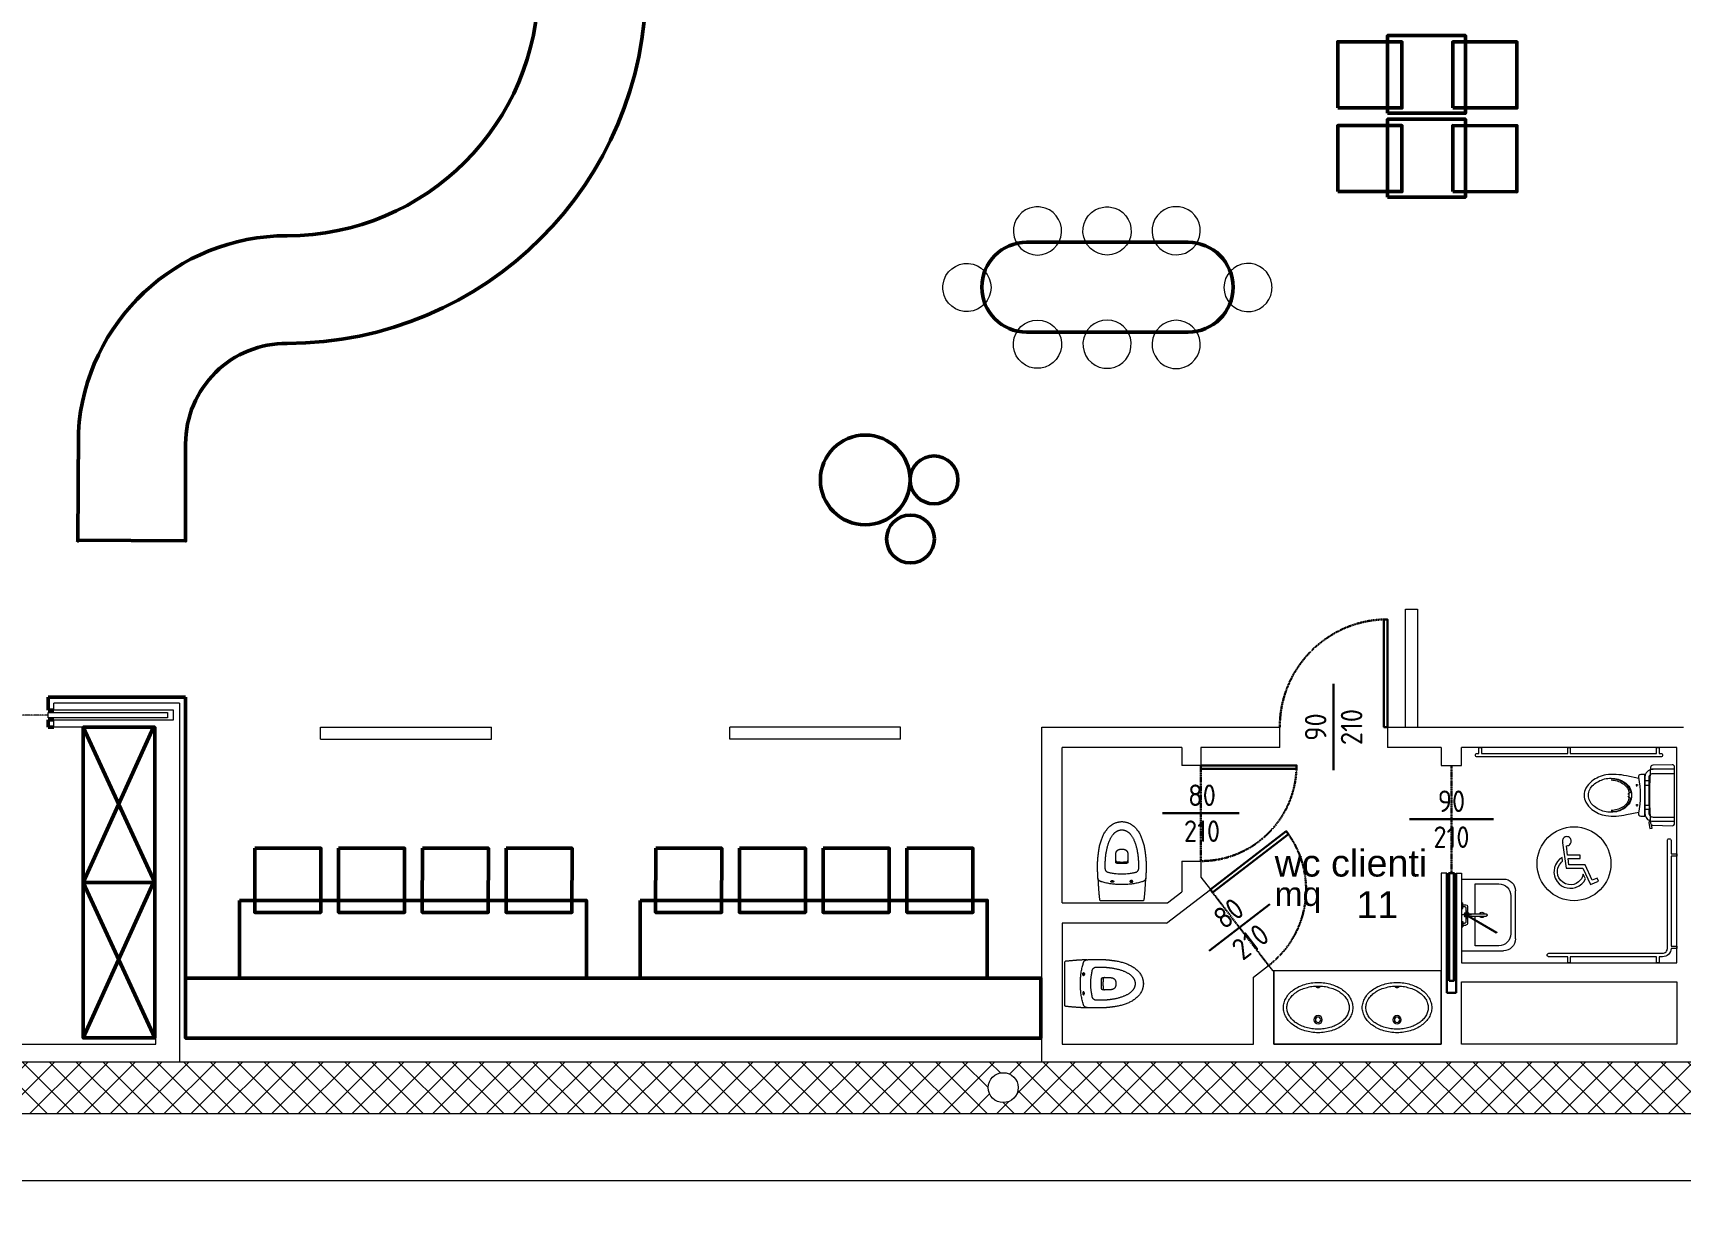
# Model space of a CAD drawing. Header units: millimetres. Extents: x 153 to 11230, y 154 to 10357.
# Drawn here: x 1851 to 3228, y 297 to 1282 of the extents above; entities that cross this region are included whole.
import ezdxf

# ---------------------------------------------------------------- set-up
doc = ezdxf.new("R2010")
doc.units = ezdxf.units.MM
doc.linetypes.add('HIDDEN4', pattern=[0.125, 0.025, -0.1])
doc.layers.get('Defpoints').update_dxf_attribs({"lineweight": 0})
for name, color, linetype, lineweight in [('420_MURATURE_001-AM_0', 4, 'Continuous', 0), ('430_Tavolati Bar progetto', 3, 'Continuous', 0), ('430_TAVOLATI_001-AM_0', 3, 'Continuous', 0), ('439_TESTI_SERRAMENTI_001-AM_0', 11, 'Continuous', 0), ('441_SERRAMENTI', 1, 'Continuous', 30), ('441_Serramenti progetto', 1, 'Continuous', 0), ('442_SANITARI_001-AM_0', 6, 'Continuous', 0), ('445_QUOTE_ALTIMETRICHE_001-AM_0', 2, 'Continuous', 0), ('461_LAYOUT_SCHEMA_001-AM_0', 11, 'Continuous', 50), ('468_Bar attrezzature', 73, 'Continuous', 50), ('468_Bar Legno e Raggi', 44, 'Continuous', 50), ('471_TESTI_POLIGONI_001-AM_0', 221, 'Continuous', 0), ('490_CAMPITURE_001-AM_0', 9, 'Continuous', 0), ('AM_0', 7, 'Continuous', 50)]:
    doc.layers.add(name, color=color, linetype=linetype, lineweight=lineweight)
doc.styles.add('AREA', font='arial.ttf')
doc.styles.get("Standard").update_dxf_attribs({"font": 'isocp.shx'})
doc.dimstyles.new('QUOTE 100', dxfattribs={"dimtxt": 20, "dimasz": 10, "dimexe": 20, "dimexo": 50, "dimgap": 10, "dimtad": 0, "dimlfac": 0.01, "dimzin": 1, "dimtxsty": 'Standard', "dimblk": 'ARCHTICK', "dimcen": 10, "dimclrd": 256, "dimclre": 256, "dimclrt": 256, "dimadec": 0, "dimazin": 0, "dimtfac": 1, "dimtofl": 0, "dimtmove": 1, "dimatfit": 3, "dimfxl": 1, "dimtolj": 1, "dimtzin": 0, "dimlwd": -1, "dimlwe": -1, "dimarcsym": 0})

# ---------------------------------------------------------------- blocks, each defined once
blk = doc.blocks.new('_ArchTick')
at = {"layer": 'AM_0', "color": 0, "const_width": 0.15}
blk.add_lwpolyline([(-0.5, -0.5), (0.5, 0.5)], dxfattribs=at)
blk = doc.blocks.new('*D108')
at = {"layer": '445_QUOTE_ALTIMETRICHE_001-AM_0', "transparency": 16777216}
for p, q in [((763.3, 388.6), (763.3, 303.1)), ((10388.3, 388.6), (10388.3, 303.1)), ((763.3, 323.1), (5514.2, 323.1)), ((10388.3, 323.1), (5637.5, 323.1))]:
    blk.add_line(p, q, dxfattribs=at)
at = {"layer": 'Defpoints', "color": 0, "transparency": 16777216}
for p in [(763.3, 438.6), (10388.3, 438.6), (763.3, 323.1)]:
    blk.add_point(p, dxfattribs=at)
at = {"layer": '445_QUOTE_ALTIMETRICHE_001-AM_0', "transparency": 16777216, "xscale": 10, "yscale": 10, "zscale": 10, "rotation": 180}
blk.add_blockref('_ArchTick', (763.3, 323.1), dxfattribs=at)
at = {"layer": '445_QUOTE_ALTIMETRICHE_001-AM_0', "transparency": 16777216, "xscale": 10, "yscale": 10, "zscale": 10}
blk.add_blockref('_ArchTick', (10388.3, 323.1), dxfattribs=at)
at = {"layer": '445_QUOTE_ALTIMETRICHE_001-AM_0', "transparency": 16777216, "insert": (5575.8, 323.1), "char_height": 40, "attachment_point": 5}
blk.add_mtext('\\A1;9625', dxfattribs=at)
blk = doc.blocks.new('A$C6C025CAE')
for p, q in [((0, 61.5), (-140, 61.5)), ((-140, 0), (-140, 61.5)), ((0, 0), (0, 61.5)), ((-140, 0), (0, 0))]:
    blk.add_line(p, q)
for points in [[(-132, 30.5), (-132, 29.5), (-131.9, 28.4), (-131.7, 27.4), (-131.4, 26.4), (-131.1, 25.4), (-130.8, 24.4), (-130.3, 23.4), (-129.8, 22.5), (-129.2, 21.5), (-128.6, 20.6), (-127.9, 19.7), (-127.1, 18.8), (-126.3, 18), (-125.4, 17.2), (-124.5, 16.4), (-123.5, 15.7), (-122.5, 14.9), (-121.4, 14.3), (-120.3, 13.6), (-119.1, 13), (-117.9, 12.5), (-116.7, 12), (-115.4, 11.5), (-114.1, 11.1), (-112.8, 10.7), (-111.4, 10.4), (-110, 10.1), (-108.7, 9.9), (-107.3, 9.7), (-105.8, 9.6), (-104.4, 9.5), (-103, 9.5), (-101.6, 9.5), (-100.2, 9.6), (-98.7, 9.7), (-97.3, 9.9), (-96, 10.1), (-94.6, 10.4), (-93.2, 10.7), (-91.9, 11.1), (-90.6, 11.5), (-89.3, 12), (-88.1, 12.5), (-86.9, 13), (-85.7, 13.6), (-84.6, 14.3), (-83.5, 14.9), (-82.5, 15.7), (-81.5, 16.4), (-80.6, 17.2), (-79.7, 18), (-78.9, 18.8), (-78.1, 19.7), (-77.4, 20.6), (-76.8, 21.5), (-76.2, 22.5), (-75.7, 23.4), (-75.2, 24.4), (-74.9, 25.4), (-74.6, 26.4), (-74.3, 27.4), (-74.1, 28.4), (-74, 29.5), (-74, 30.5), (-74, 31.5), (-74.1, 32.6), (-74.3, 33.6), (-74.6, 34.6), (-74.9, 35.6), (-75.2, 36.6), (-75.7, 37.6), (-76.2, 38.5), (-76.8, 39.5), (-77.4, 40.4), (-78.1, 41.3), (-78.9, 42.2), (-79.7, 43), (-80.6, 43.8), (-81.5, 44.6), (-82.5, 45.4), (-83.5, 46.1), (-84.6, 46.7), (-85.7, 47.4), (-86.9, 48), (-88.1, 48.5), (-89.3, 49), (-90.6, 49.5), (-91.9, 49.9), (-93.2, 50.3), (-94.6, 50.6), (-96, 50.9), (-97.3, 51.1), (-98.7, 51.3), (-100.2, 51.4), (-101.6, 51.5), (-103, 51.5), (-104.4, 51.5), (-105.8, 51.4), (-107.3, 51.3), (-108.7, 51.1), (-110, 50.9), (-111.4, 50.6), (-112.8, 50.3), (-114.1, 49.9), (-115.4, 49.5), (-116.7, 49), (-117.9, 48.5), (-119.1, 48), (-120.3, 47.4), (-121.4, 46.7), (-122.5, 46.1), (-123.5, 45.4), (-124.5, 44.6), (-125.4, 43.8), (-126.3, 43), (-127.1, 42.2), (-127.9, 41.3), (-128.6, 40.4), (-129.2, 39.5), (-129.8, 38.5), (-130.3, 37.6), (-130.8, 36.6), (-131.1, 35.6), (-131.4, 34.6), (-131.7, 33.6), (-131.9, 32.6), (-132, 31.5), (-132, 30.5)], [(-129, 30.5), (-129, 29.6), (-128.9, 28.7), (-128.7, 27.9), (-128.5, 27), (-128.2, 26.1), (-127.9, 25.3), (-127.5, 24.4), (-127, 23.6), (-126.5, 22.8), (-125.9, 22), (-125.3, 21.2), (-124.6, 20.5), (-123.9, 19.8), (-123.1, 19.1), (-122.3, 18.4), (-121.4, 17.8), (-120.5, 17.2), (-119.5, 16.6), (-118.5, 16), (-117.4, 15.5), (-116.4, 15.1), (-115.3, 14.6), (-114.1, 14.2), (-112.9, 13.9), (-111.8, 13.6), (-110.5, 13.3), (-109.3, 13), (-108.1, 12.8), (-106.8, 12.7), (-105.5, 12.6), (-104.3, 12.5), (-103, 12.5), (-101.7, 12.5), (-100.5, 12.6), (-99.2, 12.7), (-97.9, 12.8), (-96.7, 13), (-95.5, 13.3), (-94.2, 13.6), (-93.1, 13.9), (-91.9, 14.2), (-90.7, 14.6), (-89.6, 15.1), (-88.6, 15.5), (-87.5, 16), (-86.5, 16.6), (-85.5, 17.2), (-84.6, 17.8), (-83.7, 18.4), (-82.9, 19.1), (-82.1, 19.8), (-81.4, 20.5), (-80.7, 21.2), (-80.1, 22), (-79.5, 22.8), (-79, 23.6), (-78.5, 24.4), (-78.1, 25.3), (-77.8, 26.1), (-77.5, 27), (-77.3, 27.9), (-77.1, 28.7), (-77, 29.6), (-77, 30.5), (-77, 31.4), (-77.1, 32.3), (-77.3, 33.1), (-77.5, 34), (-77.8, 34.9), (-78.1, 35.7), (-78.5, 36.6), (-79, 37.4), (-79.5, 38.2), (-80.1, 39), (-80.7, 39.8), (-81.4, 40.5), (-82.1, 41.2), (-82.9, 41.9), (-83.7, 42.6), (-84.6, 43.2), (-85.5, 43.8), (-86.5, 44.4), (-87.5, 45), (-88.6, 45.5), (-89.6, 45.9), (-90.7, 46.4), (-91.9, 46.8), (-93.1, 47.1), (-94.2, 47.4), (-95.5, 47.7), (-96.7, 48), (-97.9, 48.2), (-99.2, 48.3), (-100.5, 48.4), (-101.7, 48.5), (-103, 48.5), (-104.3, 48.5), (-105.5, 48.4), (-106.8, 48.3), (-108.1, 48.2), (-109.3, 48), (-110.5, 47.7), (-111.8, 47.4), (-112.9, 47.1), (-114.1, 46.8), (-115.3, 46.4), (-116.4, 45.9), (-117.4, 45.5), (-118.5, 45), (-119.5, 44.4), (-120.5, 43.8), (-121.4, 43.2), (-122.3, 42.6), (-123.1, 41.9), (-123.9, 41.2), (-124.6, 40.5), (-125.3, 39.8), (-125.9, 39), (-126.5, 38.2), (-127, 37.4), (-127.5, 36.6), (-127.9, 35.7), (-128.2, 34.9), (-128.5, 34), (-128.7, 33.1), (-128.9, 32.3), (-129, 31.4), (-129, 30.5)], [(-104.2, 47.6), (-104.2, 47.5), (-104.1, 47.4), (-104, 47.3), (-103.8, 47.2), (-103.7, 47.1), (-103.5, 47), (-103.2, 47), (-103, 47), (-102.8, 47), (-102.5, 47), (-102.3, 47.1), (-102.2, 47.2), (-102, 47.3), (-101.9, 47.4), (-101.8, 47.5), (-101.8, 47.6), (-101.8, 47.7), (-101.9, 47.8), (-102, 47.9), (-102.2, 48), (-102.3, 48.1), (-102.5, 48.1), (-102.8, 48.2), (-103, 48.2), (-103.2, 48.2), (-103.5, 48.1), (-103.7, 48.1), (-103.8, 48), (-104, 47.9), (-104.1, 47.8), (-104.2, 47.7), (-104.2, 47.6)], [(-66, 30.5), (-66, 29.5), (-65.9, 28.4), (-65.7, 27.4), (-65.4, 26.4), (-65.1, 25.4), (-64.8, 24.4), (-64.3, 23.4), (-63.8, 22.5), (-63.2, 21.5), (-62.6, 20.6), (-61.9, 19.7), (-61.1, 18.8), (-60.3, 18), (-59.4, 17.2), (-58.5, 16.4), (-57.5, 15.7), (-56.5, 14.9), (-55.4, 14.3), (-54.3, 13.6), (-53.1, 13), (-51.9, 12.5), (-50.7, 12), (-49.4, 11.5), (-48.1, 11.1), (-46.8, 10.7), (-45.4, 10.4), (-44, 10.1), (-42.7, 9.9), (-41.3, 9.7), (-39.8, 9.6), (-38.4, 9.5), (-37, 9.5), (-35.6, 9.5), (-34.2, 9.6), (-32.7, 9.7), (-31.3, 9.9), (-30, 10.1), (-28.6, 10.4), (-27.2, 10.7), (-25.9, 11.1), (-24.6, 11.5), (-23.3, 12), (-22.1, 12.5), (-20.9, 13), (-19.7, 13.6), (-18.6, 14.3), (-17.5, 14.9), (-16.5, 15.7), (-15.5, 16.4), (-14.6, 17.2), (-13.7, 18), (-12.9, 18.8), (-12.1, 19.7), (-11.4, 20.6), (-10.8, 21.5), (-10.2, 22.5), (-9.7, 23.4), (-9.2, 24.4), (-8.9, 25.4), (-8.6, 26.4), (-8.3, 27.4), (-8.1, 28.4), (-8, 29.5), (-8, 30.5), (-8, 31.5), (-8.1, 32.6), (-8.3, 33.6), (-8.6, 34.6), (-8.9, 35.6), (-9.2, 36.6), (-9.7, 37.6), (-10.2, 38.5), (-10.8, 39.5), (-11.4, 40.4), (-12.1, 41.3), (-12.9, 42.2), (-13.7, 43), (-14.6, 43.8), (-15.5, 44.6), (-16.5, 45.4), (-17.5, 46.1), (-18.6, 46.7), (-19.7, 47.4), (-20.9, 48), (-22.1, 48.5), (-23.3, 49), (-24.6, 49.5), (-25.9, 49.9), (-27.2, 50.3), (-28.6, 50.6), (-30, 50.9), (-31.3, 51.1), (-32.7, 51.3), (-34.2, 51.4), (-35.6, 51.5), (-37, 51.5), (-38.4, 51.5), (-39.8, 51.4), (-41.3, 51.3), (-42.7, 51.1), (-44, 50.9), (-45.4, 50.6), (-46.8, 50.3), (-48.1, 49.9), (-49.4, 49.5), (-50.7, 49), (-51.9, 48.5), (-53.1, 48), (-54.3, 47.4), (-55.4, 46.7), (-56.5, 46.1), (-57.5, 45.4), (-58.5, 44.6), (-59.4, 43.8), (-60.3, 43), (-61.1, 42.2), (-61.9, 41.3), (-62.6, 40.4), (-63.2, 39.5), (-63.8, 38.5), (-64.3, 37.6), (-64.8, 36.6), (-65.1, 35.6), (-65.4, 34.6), (-65.7, 33.6), (-65.9, 32.6), (-66, 31.5), (-66, 30.5)], [(-63, 30.5), (-63, 29.6), (-62.9, 28.7), (-62.7, 27.9), (-62.5, 27), (-62.2, 26.1), (-61.9, 25.3), (-61.5, 24.4), (-61, 23.6), (-60.5, 22.8), (-59.9, 22), (-59.3, 21.2), (-58.6, 20.5), (-57.9, 19.8), (-57.1, 19.1), (-56.3, 18.4), (-55.4, 17.8), (-54.5, 17.2), (-53.5, 16.6), (-52.5, 16), (-51.4, 15.5), (-50.4, 15.1), (-49.3, 14.6), (-48.1, 14.2), (-46.9, 13.9), (-45.8, 13.6), (-44.5, 13.3), (-43.3, 13), (-42.1, 12.8), (-40.8, 12.7), (-39.5, 12.6), (-38.3, 12.5), (-37, 12.5), (-35.7, 12.5), (-34.5, 12.6), (-33.2, 12.7), (-31.9, 12.8), (-30.7, 13), (-29.5, 13.3), (-28.2, 13.6), (-27, 13.9), (-25.9, 14.2), (-24.7, 14.6), (-23.6, 15.1), (-22.6, 15.5), (-21.5, 16), (-20.5, 16.6), (-19.5, 17.2), (-18.6, 17.8), (-17.7, 18.4), (-16.9, 19.1), (-16.1, 19.8), (-15.4, 20.5), (-14.7, 21.2), (-14.1, 22), (-13.5, 22.8), (-13, 23.6), (-12.5, 24.4), (-12.1, 25.3), (-11.8, 26.1), (-11.5, 27), (-11.3, 27.9), (-11.1, 28.7), (-11, 29.6), (-11, 30.5), (-11, 31.4), (-11.1, 32.3), (-11.3, 33.1), (-11.5, 34), (-11.8, 34.9), (-12.1, 35.7), (-12.5, 36.6), (-13, 37.4), (-13.5, 38.2), (-14.1, 39), (-14.7, 39.8), (-15.4, 40.5), (-16.1, 41.2), (-16.9, 41.9), (-17.7, 42.6), (-18.6, 43.2), (-19.5, 43.8), (-20.5, 44.4), (-21.5, 45), (-22.6, 45.5), (-23.6, 45.9), (-24.7, 46.4), (-25.9, 46.8), (-27, 47.1), (-28.2, 47.4), (-29.5, 47.7), (-30.7, 48), (-31.9, 48.2), (-33.2, 48.3), (-34.5, 48.4), (-35.7, 48.5), (-37, 48.5), (-38.3, 48.5), (-39.5, 48.4), (-40.8, 48.3), (-42.1, 48.2), (-43.3, 48), (-44.5, 47.7), (-45.8, 47.4), (-46.9, 47.1), (-48.1, 46.8), (-49.3, 46.4), (-50.4, 45.9), (-51.4, 45.5), (-52.5, 45), (-53.5, 44.4), (-54.5, 43.8), (-55.4, 43.2), (-56.3, 42.6), (-57.1, 41.9), (-57.9, 41.2), (-58.6, 40.5), (-59.3, 39.8), (-59.9, 39), (-60.5, 38.2), (-61, 37.4), (-61.5, 36.6), (-61.9, 35.7), (-62.2, 34.9), (-62.5, 34), (-62.7, 33.1), (-62.9, 32.3), (-63, 31.4), (-63, 30.5)], [(-38.2, 47.6), (-38.2, 47.5), (-38.1, 47.4), (-38, 47.3), (-37.8, 47.2), (-37.7, 47.1), (-37.5, 47), (-37.2, 47), (-37, 47), (-36.8, 47), (-36.5, 47), (-36.3, 47.1), (-36.2, 47.2), (-36, 47.3), (-35.9, 47.4), (-35.8, 47.5), (-35.8, 47.6), (-35.8, 47.7), (-35.9, 47.8), (-36, 47.9), (-36.2, 48), (-36.3, 48.1), (-36.5, 48.1), (-36.8, 48.2), (-37, 48.2), (-37.2, 48.2), (-37.5, 48.1), (-37.7, 48.1), (-37.8, 48), (-38, 47.9), (-38.1, 47.8), (-38.2, 47.7), (-38.2, 47.6)]]:
    blk.add_lwpolyline(points)
for centre, radius in [((-103, 20.3), 3.5), ((-103, 20.3), 2.25), ((-37, 20.3), 3.5), ((-37, 20.3), 2.25)]:
    blk.add_circle(centre, radius)
blk = doc.blocks.new('Tazza_handy_01')
for p, q in [((21.7, 0), (21.7, -15)), ((8.3, -21.5), (-8.3, -21.5)), ((-7.3, -31.5), (-9.3, -31.5)), ((-8.3, -30.5), (-8.3, -32.5)), ((7.3, -31.5), (9.3, -31.5)), ((8.3, -30.5), (8.3, -32.5))]:
    blk.add_line(p, q)
for points in [[(-23.5, 0), (23.5, 0, -0.421203), (25.5, -2), (25.1, -18.2, -0.384529), (23.2, -20.1, -0.020097), (0, -21, -0.020097), (-23.2, -20.1, -0.384529), (-25.1, -18.2), (-25.5, -2, -0.421203)], [(-17.4, -25), (17.4, -25), (17.4, -28.3, -0.472458), (15, -30.2, 0.097656), (-15, -30.2, -0.472458), (-17.4, -28.3)], [(0, -71.9, 0.221073), (8.7, -67.9, 0.102493), (13.6, -58.7, 0.121565), (13.4, -47.2, 0.187395), (6.2, -37.5, 0.126952), (0, -35.9, 0.126952), (-6.2, -37.5, 0.187395), (-13.4, -47.2, 0.121565), (-13.6, -58.7, 0.102493), (-8.7, -67.9, 0.221073)]]:
    blk.add_lwpolyline(points, format="xyb", close=True)
for points in [[(-21.4, -20.2, -0.081906), (-21.7, -18), (-21.7, 0)], [(-17.2, -20.5, -0.203745), (-18.2, -18), (-18.2, 0)], [(17.2, -20.5, 0.203745), (18.3, -18), (18.3, 0)], [(-21.2, -20.8, -0.019656), (-21.4, -20.2)], [(21.4, -20.2, -0.32142), (14.8, -25), (-14.8, -25, -0.300027), (-21.2, -20.8)], [(-12, -21.5), (-14.8, -21.5, -0.194092), (-17.2, -20.5)], [(17.4, -20.3, -0.216674), (14.8, -21.5), (12, -21.5)], [(21.7, -15), (21.7, -19), (21.7, -18, -0.081902), (21.4, -20.2)], [(14.1, -30), (16.2, -40.2, -0.088113), (17, -57.4, -0.124068), (11.8, -69.1, -0.086475), (5.9, -74.2, -0.130408), (0, -75.6, -0.130408), (-5.9, -74.2, -0.086475), (-11.8, -69.1, -0.124068), (-17, -57.4, -0.088113), (-16.2, -40.2), (-14.1, -30)], [(-13.7, -53, -0.136377), (-10.9, -42.9, -0.205105), (-2.8, -36.7, -0.668461), (-2.5, -38.1, 0.213245), (-9.9, -43.5, 0.134007), (-12.8, -53)], [(-0.5, -39.1), (-1.6, -38.6, -0.801198), (-1.7, -38.2, -0.05862), (0, -38, -0.05862), (1.7, -38.2, -0.801198), (1.6, -38.6), (0.5, -39.1)], [(12.8, -53, 0.134007), (9.9, -43.5, 0.213245), (2.5, -38.1, -0.668461), (2.8, -36.7, -0.205105), (10.9, -42.9, -0.136377), (13.7, -53)]]:
    blk.add_lwpolyline(points, format="xyb")
blk.add_lwpolyline([(-20, -20.3), (-23.1, -21.5), (-27.8, -20.8), (-27.5, -18.8), (-24.8, -19.2)])
for points in [[(-8.3, -25), (-8.3, -21.2), (-12, -21.2), (-12, -25)], [(8.3, -25), (8.3, -21.2), (12, -21.2), (12, -25)]]:
    blk.add_lwpolyline(points, close=True)
blk = doc.blocks.new('Lavabo_handy')
for p, q in [((-30, 0), (30, 0)), ((-30, 0), (-30, -35)), ((-10, 0), (-10, -1)), ((-5.5, 0), (-5.5, -1)), ((5.5, 0), (5.5, -1)), ((10, 0), (10, -1)), ((30, 0), (30, -35)), ((-26, -11.4), (-26, -31.1)), ((-1, -11.4), (-26, -11.4)), ((-5.5, -1), (-10, -1)), ((-8.5, -1), (-8.5, -3.5)), ((-7, -1), (-7, -2.5)), ((-7, -5), (-2, -5)), ((-6, -3.5), (-2, -3.5)), ((-3.6, -4.2), (3.6, -4.2)), ((-2, -3.5), (-2, -5)), ((-1, -2.5), (1, -2.5)), ((-1, -6), (-1, -20.5)), ((-1, -6), (1, -6)), ((0, -8.2), (0, -0.3)), ((0.4, -5.5), (14.5, -29.3)), ((0.9, -5.2), (15, -29)), ((1, -6), (1, -20.5)), ((3.9, -11.4), (1, -11.4)), ((2, -3.5), (6, -3.5)), ((2, -3.5), (2, -5)), ((2, -5), (7, -5)), ((25.7, -11.4), (4.6, -11.4)), ((5.5, -1), (10, -1)), ((7, -1), (7, -2.5)), ((8.5, -1), (8.5, -3.5)), ((25.7, -31.1), (25.7, -11.4)), ((0.1, -21.4), (-0.1, -21.4)), ((-16, -41.1), (15.7, -41.1)), ((14.9, -29.3), (14.8, -29.4)), ((20, -45), (-20, -45))]:
    blk.add_line(p, q)
blk.add_circle((0, -4.2), 1.28)
for centre, radius, start, end in [((-7, -3.5), 1.5, 180, 270), ((-6, -2.5), 1, 180, 270), ((-1, -3.5), 1, 90, 180), ((-1, -5), 1, 180, 270), ((1, -3.5), 1, 0, 90), ((1, -5), 1, 270, 0), ((6, -2.5), 1, 270, 0), ((7, -3.5), 1.5, 270, 0), ((0, -17), 2.25, 116.359, 243.641), ((-0.1, -20.5), 0.9, 180, 270), ((0.1, -20.5), 0.9, 270, 0), ((0, -17), 2.25, 296.359, 63.641), ((-20, -35), 10, 180, 270), ((-16, -31.1), 10, 180, 270), ((14.7, -29.1), 0.25, 210.6677, 300.6677), ((14.8, -29.1), 0.25, 300.6677, 30.6677), ((15.7, -31.1), 10, 270, 0), ((20, -35), 10, 270, 0)]:
    blk.add_arc(centre, radius, start, end)
blk = doc.blocks.new('BAGNO HANDY 180x180')
for points in [[(168.5, 173.5, 0.414214), (167, 175), (165.5, 175), (165.5, 180), (163.5, 180), (163.5, 175), (91.2, 175), (91.2, 180), (89.2, 180), (89.2, 175), (17, 175), (17, 180), (15, 180), (15, 175), (13.5, 175, 0.414214), (12, 173.5, 0.414214), (13.5, 172), (90.2, 172), (167, 172, 0.414214)], [(8, 102.4, 0.414214), (6.8, 103.6), (6.2, 103.6, 0.414214), (5, 102.4), (5, 91), (0, 91), (0, 89), (5, 89), (5, 14), (0, 14), (0, 12), (5, 12, 0.414214), (12, 5), (15, 5), (15, 0), (17, 0), (17, 5), (89.2, 5), (89.2, 0), (91.2, 0), (91.2, 5), (107, 5, 0.414214), (108.5, 6.5, 0.414214), (107, 8), (12, 8, -0.414214), (8, 12)]]:
    blk.add_lwpolyline(points, format="xyb", close=True)
for name, p, rotation in [('Tazza_handy_01', (2, 140), 90), ('Lavabo_handy', (180, 40), 270)]:
    blk.add_blockref(name, p, dxfattribs=dict(rotation=rotation))
blk = doc.blocks.new('WC_ALA-SOSPESA')
for points, weights, degree, knots in [([(0, 68), (0, 68), (0, 68), (0, 68), (-2.2, 67.9), (-6.7, 67), (-11.8, 62.6), (-16, 56.7), (-18.7, 48.4), (-19.2, 44.1), (-19.8, 39.9), (-20.3, 35.7), (-20.3, 31.4), (-20.3, 28.5), (-20.2, 25.5), (-20.1, 22.5), (-20.1, 22), (-20.1, 21.4), (-20, 20.8), (-19.9, 19.4), (-19, 18.4), (-17.8, 18), (-17.5, 17.9), (-17.2, 17.8), (-16.9, 17.7), (-11.6, 15.8), (-3.1, 15.3), (0, 15.3), (3.1, 15.3), (11.6, 15.8), (16.9, 17.7), (17.2, 17.8), (17.5, 17.9), (17.8, 18), (19, 18.4), (19.9, 19.4), (20, 20.8), (20.1, 21.4), (20.1, 22), (20.1, 22.5), (20.2, 25.5), (20.3, 28.5), (20.3, 31.4), (20.3, 35.7), (19.8, 39.9), (19.2, 44.1), (18.7, 48.4), (16, 56.7), (11.8, 62.6), (6.7, 67), (2.2, 67.9), (0, 68), (0, 68), (0, 68), (0, 68)], [0.923211917899, 0.923211917899, 0.923211917899, 0.923211917899, 0.923211917899, 0.923211917899, 0.923211917899, 0.923211917899, 0.923211917899, 0.923211917899, 0.947648994068, 0.981148846149, 1.02371147414, 1.00703240501, 0.991745043453, 0.977849389459, 0.975126416576, 0.972456884947, 0.969840794572, 0.88655758338, 0.896610651856, 1, 1, 1, 1, 1, 1, 1, 1, 1, 1, 1, 1, 1, 0.896610651856, 0.88655758338, 0.969840794572, 0.972456884947, 0.975126416576, 0.977849389459, 0.991745043453, 1.00703240501, 1.02371147414, 0.981148846149, 0.947648994068, 0.923211917899, 0.923211917899, 0.923211917899, 0.923211917899, 0.923211917899, 0.923211917899, 0.923211917899, 0.923211917899, 0.923211917899, 0.923211917899], 3, [2306.030606, 2306.030606, 2306.030606, 2306.030606, 2306.249364, 2306.249364, 2306.249364, 2314.350004, 2322.397859, 2330.901274, 2342.329252, 2342.329252, 2342.329252, 2444.395177, 2444.395177, 2444.395177, 2510.03789, 2510.03789, 2510.03789, 2522.901144, 2522.901144, 2522.901144, 2559.942247, 2559.942247, 2559.942247, 2568.762676, 2568.762676, 2568.762676, 2581.798922, 2581.798922, 2581.798922, 2594.835168, 2594.835168, 2594.835168, 2603.655598, 2603.655598, 2603.655598, 2640.696701, 2640.696701, 2640.696701, 2653.559955, 2653.559955, 2653.559955, 2719.202668, 2719.202668, 2719.202668, 2821.268592, 2821.268592, 2821.268592, 2832.696571, 2841.199986, 2849.247841, 2857.348481, 2857.348481, 2857.348481, 2857.567238, 2857.567238, 2857.567238, 2857.567238]), ([(0, 61.1), (-2.4, 61.1), (-5, 60), (-7.2, 57.4), (-11.8, 51.8), (-13.9, 41.9), (-13.9, 31.3), (-13.9, 30.4), (-13.9, 29.4), (-13.8, 28.5), (-13.8, 26.9), (-12.7, 25.6), (-11.1, 25.3), (-7.1, 24.3), (-2.4, 24), (0, 24), (2.4, 24), (7.1, 24.3), (11.1, 25.3), (12.7, 25.6), (13.8, 26.9), (13.8, 28.5), (13.9, 29.4), (13.9, 30.4), (13.9, 31.3), (13.9, 41.9), (11.8, 51.8), (7.2, 57.4), (5, 60), (2.4, 61.1), (0, 61.1)], [1.02146402213, 0.962623174711, 0.921141007612, 0.89701752083, 0.858745488331, 0.904969439385, 1.03568937399, 1.02299622234, 1.01109976434, 1, 0.864616812789, 0.864616812789, 1, 1, 1, 1, 1, 1, 1, 0.864616812789, 0.864616812789, 1, 1.01109976434, 1.02299622234, 1.03568937399, 0.904969439385, 0.858745488331, 0.89701752083, 0.921141007612, 0.962623174711, 1.02146402213], 3, [-419.421737, -419.421737, -419.421737, -419.421737, -293.276579, -293.276579, -293.276579, -64.6627, -64.6627, -64.6627, -42.463862, -42.463862, -42.463862, 2.148896, 2.148896, 2.148896, 11.760351, 11.760351, 11.760351, 21.371807, 21.371807, 21.371807, 65.984565, 65.984565, 65.984565, 88.183403, 88.183403, 88.183403, 316.797282, 316.797282, 316.797282, 442.94244, 442.94244, 442.94244, 442.94244]), ([(0, 44.9), (-0.2, 44.9), (-0.5, 44.9), (-0.7, 44.9), (-0.8, 44.9), (-1, 44.9), (-1.1, 44.9), (-3.3, 44.9), (-4.9, 43.4), (-5, 41.2), (-5.1, 41.1), (-5.1, 40.8), (-5.1, 40.6), (-5.1, 38.5), (-5.1, 36.3), (-5.1, 34.1), (-5.1, 33.6), (-4.7, 33.2), (-4.2, 33.1), (-4.1, 33.1), (-4.1, 33.1), (-4, 33.1), (-2.7, 33), (-1.3, 33), (0, 33), (0, 33), (0, 33), (0, 33), (0, 33), (0, 33), (0, 33), (1.3, 33), (2.7, 33), (4, 33.1), (4.1, 33.1), (4.1, 33.1), (4.2, 33.1), (4.7, 33.2), (5.1, 33.6), (5.1, 34.1), (5.1, 36.3), (5.1, 38.5), (5.1, 40.6), (5.1, 40.8), (5.1, 41.1), (5, 41.2), (4.9, 43.4), (3.3, 44.9), (1.1, 44.9), (1, 44.9), (0.8, 44.9), (0.7, 44.9), (0.5, 44.9), (0.2, 44.9), (0, 44.9)], [0.998622937592, 0.998622937592, 0.998622937592, 0.998622937592, 0.998622937592, 0.998622937592, 0.998622937592, 0.82129183161, 0.82129183161, 0.998622937592, 0.998622937592, 0.998622937592, 0.998622937592, 0.998622937592, 0.998622937592, 0.998622937592, 0.823017726886, 0.823017726886, 0.998622937592, 0.999080874228, 0.999539895031, 1, 0.989677120539, 0.979899978399, 0.97066857358, 0.970679577528, 0.970690582251, 0.97070158775, 0.970690582251, 0.970679577528, 0.97066857358, 0.979899978399, 0.989677120539, 1, 0.999539895031, 0.999080874228, 0.998622937592, 0.823017726886, 0.823017726886, 0.998622937592, 0.998622937592, 0.998622937592, 0.998622937592, 0.998622937592, 0.998622937592, 0.998622937592, 0.82129183161, 0.82129183161, 0.998622937592, 0.998622937592, 0.998622937592, 0.998622937592, 0.998622937592, 0.998622937592, 0.998622937592], 3, [-74.161711, -74.161711, -74.161711, -74.161711, -66.540226, -66.540226, -66.540226, -63.243118, -63.243118, -63.243118, -4.852603, -4.852603, -4.852603, 0.382783, 0.382783, 0.382783, 65.456031, 65.456031, 65.456031, 79.98245, 79.98245, 79.98245, 81.930863, 81.930863, 81.930863, 125.645303, 125.645303, 125.645303, 125.697422, 125.697422, 125.697422, 125.749542, 125.749542, 125.749542, 169.463982, 169.463982, 169.463982, 171.412395, 171.412395, 171.412395, 185.938813, 185.938813, 185.938813, 251.012061, 251.012061, 251.012061, 256.247447, 256.247447, 256.247447, 314.637962, 314.637962, 314.637962, 317.935071, 317.935071, 317.935071, 325.556555, 325.556555, 325.556555, 325.556555]), ([(-5.1, 35.4), (-5.1, 34.9), (-4.7, 34.5), (-4.2, 34.4), (-4.1, 34.4), (-4.1, 34.4), (-4, 34.4), (-2.7, 34.3), (-1.3, 34.2), (0, 34.2), (1.3, 34.2), (2.7, 34.3), (4, 34.4), (4.1, 34.4), (4.1, 34.4), (4.2, 34.4), (4.7, 34.5), (5.1, 34.9), (5.1, 35.4)], [1, 0.824152636501, 0.824152636501, 1, 1.00045856811, 1.00091822189, 1.00137896132, 0.991017196709, 0.981204531436, 0.971940965507, 0.981204531436, 0.991017196709, 1.00137896132, 1.00091822189, 1.00045856811, 1, 0.824152636501, 0.824152636501, 1], 3, [0, 0, 0, 0, 14.526419, 14.526419, 14.526419, 16.474831, 16.474831, 16.474831, 60.293515, 60.293515, 60.293515, 104.112198, 104.112198, 104.112198, 106.060611, 106.060611, 106.060611, 120.58703, 120.58703, 120.58703, 120.58703]), ([(-20, 20.8), (-19.8, 14.7), (-19.3, 8.7), (-18.7, 2.9), (-18.6, 2.4), (-18.2, 2), (-17.7, 2), (-11.8, 2), (-5.9, 2), (0, 2), (5.9, 2), (11.8, 2), (17.7, 2), (18.2, 2), (18.6, 2.4), (18.7, 2.9), (19.3, 8.7), (19.8, 14.7), (20, 20.8)], [0.947377087264, 0.921871766397, 0.901566528895, 0.88646137476, 0.736662617774, 0.736662617774, 0.88646137476, 0.88646137476, 0.88646137476, 0.88646137476, 0.88646137476, 0.88646137476, 0.88646137476, 0.736662617774, 0.736662617774, 0.88646137476, 0.901566528895, 0.921871766397, 0.947377087264], 3, [-320.073383, -320.073383, -320.073383, -320.073383, -191.690695, -191.690695, -191.690695, -177.450537, -177.450537, -177.450537, -0.731569, -0.731569, -0.731569, 175.987398, 175.987398, 175.987398, 190.227556, 190.227556, 190.227556, 318.610244, 318.610244, 318.610244, 318.610244]), ([(-9.2, 18), (-9.2, 17.3), (-8, 17.3), (-6.8, 17.3), (-6.8, 18), (-6.8, 18.7), (-8, 18.7), (-9.2, 18.7), (-9.2, 18)], [1, 0.707106781187, 1, 0.707106781187, 1, 0.707106781187, 1, 0.707106781187, 1], 2, [0, 0, 0, 14.926284, 14.926284, 29.852567, 29.852567, 44.778851, 44.778851, 59.705134, 59.705134, 59.705134]), ([(-6.9, 17.7), (-7.2, 18.2), (-8, 18.2), (-8.8, 18.2), (-9.1, 17.7)], [0.886103411618, 0.784511083164, 1, 0.784511083164, 0.886103411618], 2, [33.797208, 33.797208, 33.797208, 44.778851, 44.778851, 55.760493, 55.760493, 55.760493]), ([(9.2, 18), (9.2, 17.3), (8, 17.3), (6.8, 17.3), (6.8, 18), (6.8, 18.7), (8, 18.7), (9.2, 18.7), (9.2, 18)], [1, 0.707106781187, 1, 0.707106781187, 1, 0.707106781187, 1, 0.707106781187, 1], 2, [0, 0, 0, 14.926284, 14.926284, 29.852567, 29.852567, 44.778851, 44.778851, 59.705134, 59.705134, 59.705134]), ([(6.9, 17.7), (7.2, 18.2), (8, 18.2), (8.8, 18.2), (9.1, 17.7)], [0.886103411618, 0.784511083164, 1, 0.784511083164, 0.886103411618], 2, [33.797208, 33.797208, 33.797208, 44.778851, 44.778851, 55.760493, 55.760493, 55.760493])]:
    blk.add_rational_spline(points, weights, degree=degree, knots=knots)
blk.add_rational_spline([(0, 33), (0, 33), (0, 33)], [1, 0.999989187147, 1], degree=2)
blk = doc.blocks.new('PORTA090')
blk.add_line((45, 36), (45, -36))
blk.add_lwpolyline([(0, 0), (3, 0), (3, 90), (0, 90)], close=True)
at = {"linetype": 'HIDDEN4'}
blk.add_arc((0, 0), 90, 0, 90, dxfattribs=at)
blk = doc.blocks.new('&Handy_01')
at = {"linetype": 'Continuous'}
for points in [[(-6.3, 15.1), (-6, 15.1), (-5.2, 15.2), (-4.5, 15.4), (-3.9, 15.7), (-3.4, 16.2), (-2.9, 16.8), (-2.6, 17.4), (-2.3, 18.1), (-2.3, 18.9), (-2.3, 19.7), (-2.6, 20.4), (-2.9, 21), (-3.4, 21.6), (-3.9, 22), (-4.5, 22.4), (-5.2, 22.6), (-6, 22.7), (-6.8, 22.6), (-7.5, 22.4), (-8.1, 22), (-8.6, 21.6), (-9.1, 21), (-9.4, 20.4), (-9.7, 19.7), (-9.7, 18.9)], [(-9.7, 18.9), (-9.7, 18.1), (-9.4, 17.4)], [(-9.5, 17.6), (-6.6, -3.8), (7.4, -3.8), (13.7, -17.4), (20.4, -14.5), (19.4, -12.1), (15.3, -13.6), (9.2, -0.9), (-4.2, -0.9), (-5, 4.3), (5.1, 4.3), (5.1, 7.2), (-5.4, 7.2), (-6.3, 15.1)], [(7.7, -8.8), (7.2, -10.6), (6.2, -12.6), (4.7, -14.3), (3.8, -15.2), (1.9, -16.4), (-0.2, -17.2), (-2.5, -17.5), (-4.6, -17.4), (-7.1, -16.7), (-9.3, -15.5), (-11.2, -13.8), (-12.6, -11.7), (-13.4, -9.7), (-13.9, -7.1), (-13.8, -5.7), (-13.4, -3.3), (-12.2, -0.8), (-10.5, 1.3), (-9.5, 2.1), (-10, 5.3), (-11.8, 4), (-13.9, 1.8), (-15.5, -0.8), (-16.3, -3.2), (-16.7, -5.8), (-16.8, -7.3), (-16.3, -10), (-15.7, -11.9), (-14.2, -14.7), (-12.5, -16.7), (-10.5, -18.3), (-8.1, -19.5), (-5.6, -20.2), (-3.6, -20.5), (-1, -20.4), (1.3, -19.9), (4.2, -18.5), (6.5, -16.8), (8.1, -15.1), (9.5, -12.7), (7.7, -8.8)]]:
    blk.add_lwpolyline(points, dxfattribs=at)
blk.add_circle((0, 0), 30.9)
blk = doc.blocks.new('PORTA080')
blk.add_line((40, 32), (40, -32))
at = {"linetype": 'HIDDEN4'}
blk.add_line((0, 0), (80, 0), dxfattribs=at)
blk.add_lwpolyline([(0, 0), (3, 0), (3, 80), (0, 80)], close=True)
blk.add_arc((0, 0), 80, 0, 90, dxfattribs=at)
blk = doc.blocks.new('SUP-LOC')
at = {"style": 'AREA'}
blk.add_text('mq', height=20, dxfattribs=at).set_placement((7.7, -17.4))
for tag, p in [('NAME_LOC', (7.7, 22.3)), ('AREA_AREA', (62.9, -17.4))]:
    blk.add_attdef(tag, p, '', height=20, dxfattribs=at)
blk = doc.blocks.new('armadio 56')
for p, q in [((-4087.2, -44917.2), (-4028.4, -44787.4)), ((-4027.4, -44917.2), (-4087.2, -44787.4))]:
    blk.add_line(p, q)
blk.add_lwpolyline([(-4027.4, -44917.2), (-4027.4, -44787.4), (-4087.2, -44787.4), (-4087.2, -44917.2)], close=True)
blk = doc.blocks.new('ARD Chair- LA_PALMA-Stil_Barstool65-P')
at = {"linetype": 'Continuous', "lineweight": 5}
blk.add_lwpolyline([(27, 198, 0.031147), (-28, 198, 14.330082), (28, 198)], format="xyb", close=True, dxfattribs=at)
blk = doc.blocks.new('ARD Table - 750 x 2100')
blk.add_lwpolyline([(-675, -375), (675, -375, 1), (675, 375), (-675, 375, 1)], format="xyb", close=True)
blk = doc.blocks.new('ARD Furniture- Table + 8 Stools')
for name, p in [('ARD Chair- LA_PALMA-Stil_Barstool65-P', (-582, 475)), ('ARD Table - 750 x 2100', (3, -3))]:
    blk.add_blockref(name, p)
at = {"xscale": -1}
for p in [(0, 475), (578, 477)]:
    blk.add_blockref('ARD Chair- LA_PALMA-Stil_Barstool65-P', p, dxfattribs=at)
for p, rotation in [((-1173, 0), 90), ((0, -475), 180)]:
    blk.add_blockref('ARD Chair- LA_PALMA-Stil_Barstool65-P', p, dxfattribs=dict(rotation=rotation))
for p, rotation in [((1180, 0), 270), ((-582, -475), 180), ((578, -477), 179.6214780128017)]:
    blk.add_blockref('ARD Chair- LA_PALMA-Stil_Barstool65-P', p, dxfattribs=dict(at, rotation=rotation))

msp = doc.modelspace()

# ---------------------------------------------------------------- hatches: boundary and pattern name
at = {"layer": '490_CAMPITURE_001-AM_0'}
h = msp.add_hatch(dxfattribs=at)
h.set_pattern_fill('ANSI37', color=256, scale=5, style=0)
h.set_pattern_definition([(45, (183.315, 9445.208), (-11.22532, 11.22532), []), (135, (183.315, 9445.208), (-11.22532, -11.22532), [])])
h.paths.add_polyline_path([(5063.315, 434.208), (5038.315, 434.208), (5038.315, 407.208), (4434.315, 407.208), (4434.315, 422.208), (806.315, 422.208), (806.315, 1739.39), (821.315, 1739.182), (821.315, 1799.182), (791.315, 1799.208), (791.315, 1879.208), (818.315, 1879.208), (818.315, 1904.208), (763.315, 1904.208), (763.315, 379.208), (5063.315, 379.208)])
h.paths.add_polyline_path([(2649.7, 400.813, -1), (2674.7, 400.813, -1)], flags=16)
h.paths.add_polyline_path([(1201.7, 400.813, -1), (1176.7, 400.813, -1)], flags=16)
h.paths.add_polyline_path([(3776.508, 400.813, -1), (3801.508, 400.813, -1)], flags=16)
h.paths.add_polyline_path([(783.603, 1769.21, -1), (808.603, 1769.21, -1)], flags=16)
h.paths.add_polyline_path([(4910.317, 393.477, -1), (4935.317, 393.477, -1)], flags=16)

# ---------------------------------------------------------------- linework, layer by layer
at = {"layer": '420_MURATURE_001-AM_0'}
msp.add_line((4434.315, 422.208), (806.315, 422.208), dxfattribs=at)
msp.add_lwpolyline([(763.315, 379.208), (5063.315, 379.208), (5063.315, 434.208)], dxfattribs=at)
msp.add_circle((2662.2, 400.813), 12.5, dxfattribs=at)
at = {"layer": '430_Tavolati Bar progetto'}
for p, q in [((1973.815, 722.138), (1868.815, 722.138)), ((1868.815, 716.138), (1868.815, 722.138)), ((1973.815, 722.138), (1973.815, 422.208)), ((1868.815, 702.138), (1868.815, 708.138)), ((1953.815, 702.138), (1868.815, 702.138)), ((1953.815, 437.219), (1953.815, 702.138))]:
    msp.add_line(p, q, dxfattribs=at)
for points in [[(1868.815, 708.138), (1968.815, 708.138), (1968.815, 716.138), (1868.815, 716.138)], [(1171.315, 437.219), (1953.815, 437.219)]]:
    msp.add_lwpolyline(points, dxfattribs=at)
at = {"layer": '430_TAVOLATI_001-AM_0'}
for p, q in [((2694.35, 702.138), (2893.35, 702.138)), ((2694.35, 422.208), (2694.35, 702.138)), ((2893.35, 685.138), (2893.35, 702.138)), ((2983.35, 702.138), (3230.815, 702.138)), ((2983.35, 702.138), (2983.35, 685.138)), ((2811.35, 685.138), (2711.35, 685.138)), ((2711.35, 555.138), (2711.35, 685.138)), ((2811.35, 685.138), (2811.35, 670.138)), ((2893.35, 685.138), (2827.35, 685.138)), ((2827.35, 685.138), (2827.35, 670.138)), ((3028.35, 685.138), (2983.35, 685.138)), ((3028.35, 685.138), (3028.35, 670.138)), ((3225.35, 685.138), (3045.35, 685.138)), ((3045.35, 670.138), (3045.35, 685.138)), ((3225.35, 505.138), (3225.35, 685.138)), ((2827.35, 670.138), (2811.35, 670.138)), ((3028.35, 670.138), (3045.35, 670.138)), ((2811.35, 590.138), (2827.35, 590.138)), ((2811.35, 590.138), (2811.35, 564.308)), ((2827.35, 590.138), (2827.35, 576.7)), ((3028.35, 580.138), (3028.35, 437.218)), ((3032.85, 580.138), (3028.35, 580.138)), ((3040.85, 580.138), (3045.35, 580.138)), ((3045.35, 580.138), (3045.35, 505.138)), ((2798.614, 538.138), (2835.319, 566.322)), ((2827.35, 576.7), (2835.319, 566.322)), ((2711.35, 555.138), (2799.408, 555.138)), ((2799.408, 555.138), (2811.35, 564.308)), ((2711.35, 538.138), (2711.35, 437.218)), ((2798.614, 538.138), (2711.35, 538.138)), ((2871.35, 493.125), (2884.04, 502.87)), ((2884.04, 502.87), (2887.228, 498.719)), ((2887.228, 498.719), (2888.35, 498.719)), ((2888.35, 498.719), (2888.35, 437.218)), ((3045.35, 505.138), (3225.35, 505.138)), ((2871.35, 437.218), (2871.35, 493.125)), ((3045.35, 437.218), (3045.35, 489.138)), ((3045.35, 489.138), (3225.351, 489.138)), ((3225.351, 489.138), (3225.35, 437.218)), ((2711.35, 437.218), (2871.35, 437.218)), ((2888.35, 437.218), (3028.35, 437.218)), ((3225.35, 437.218), (3045.35, 437.218))]:
    msp.add_line(p, q, dxfattribs=at)
for points in [[(2998.35, 702.138), (2998.35, 800.708), (3008.35, 800.708), (3008.35, 702.138)], [(2091.687, 702.138), (2234.458, 702.138)], [(2091.687, 692.138), (2091.687, 702.138)], [(2234.458, 692.138), (2234.458, 702.138)], [(2576.478, 702.138), (2433.707, 702.138)], [(2433.707, 692.138), (2433.707, 702.138)], [(2576.478, 692.138), (2576.478, 702.138)], [(2091.687, 692.138), (2234.458, 692.138)], [(2576.478, 692.138), (2433.707, 692.138)]]:
    msp.add_lwpolyline(points, dxfattribs=at)
at = {"layer": '441_SERRAMENTI', "linetype": 'HIDDEN4'}
msp.add_line((3036.85, 580.138), (3036.85, 670.138), dxfattribs=at)
at = {"layer": '441_SERRAMENTI'}
for p, q in [((3001.85, 625.138), (3071.85, 625.138)), ((3032.85, 580.138), (3032.85, 480.138)), ((3040.85, 480.138), (3040.85, 580.138)), ((3032.85, 480.138), (3040.85, 480.138))]:
    msp.add_line(p, q, dxfattribs=at)
msp.add_lwpolyline([(3034.85, 490.138), (3038.85, 490.138), (3038.85, 580.138), (3034.85, 580.138)], close=True, dxfattribs=at)
at = {"layer": '441_Serramenti progetto', "linetype": 'HIDDEN4'}
msp.add_line((1863.815, 712.138), (1763.815, 712.138), dxfattribs=at)
at = {"layer": '441_Serramenti progetto'}
msp.add_lwpolyline([(1863.815, 714.438), (1963.815, 714.438), (1963.815, 709.838), (1863.815, 709.838)], close=True, dxfattribs=at)
at = {"layer": '461_LAYOUT_SCHEMA_001-AM_0'}
msp.add_lwpolyline([(1887.533, 858.219), (1978.815, 857.738), (1978.815, 938.929, -0.41607462), (2063.668, 1022.738, 0.99992778), (2063.668, 1622.738), (1261.853, 1622.738), (1261.853, 1532.738), (1307.015, 1532.738), (1307.015, 1522.604), (1510.615, 1522.738), (1510.615, 1532.738), (2063.976, 1532.738, -0.99961743), (2063.815, 1112.738, 0.39601784), (1889.157, 948.672), (1888.815, 857.738)], format="xyb", close=True, dxfattribs=at)
for points in [[(2941.786, 1219.611), (2941.786, 1274.769), (2995.38, 1274.69), (2995.38, 1219.532)], [(2983.481, 1214.997), (2983.481, 1279.997), (3048.481, 1279.997), (3048.481, 1214.997)], [(3037.981, 1219.532), (3037.981, 1274.69), (3091.575, 1274.611), (3091.575, 1219.453)], [(2941.786, 1149.611), (2941.786, 1204.769), (2995.38, 1204.69), (2995.38, 1149.532)], [(2983.481, 1144.997), (2983.481, 1209.997), (3048.481, 1209.997), (3048.481, 1144.997)], [(3037.981, 1149.532), (3037.981, 1204.69), (3091.575, 1204.611), (3091.575, 1149.453)], [(2036.693, 600.812), (2091.851, 600.812), (2091.772, 547.218), (2036.614, 547.218)], [(2106.693, 600.812), (2161.851, 600.812), (2161.772, 547.218), (2106.614, 547.218)], [(2176.693, 600.812), (2231.851, 600.812), (2231.772, 547.218), (2176.614, 547.218)], [(2246.693, 600.812), (2301.851, 600.812), (2301.772, 547.218), (2246.614, 547.218)], [(2371.719, 600.812), (2426.877, 600.812), (2426.798, 547.218), (2371.64, 547.218)], [(2441.719, 600.812), (2496.877, 600.812), (2496.798, 547.218), (2441.64, 547.218)], [(2511.719, 600.812), (2566.877, 600.812), (2566.798, 547.218), (2511.64, 547.218)], [(2581.719, 600.812), (2636.877, 600.812), (2636.798, 547.218), (2581.64, 547.218)], [(2023.815, 557.218), (2313.754, 557.218), (2313.754, 492.218), (2023.815, 492.218)], [(2358.754, 557.218), (2648.867, 557.218), (2648.867, 492.218), (2358.754, 492.218)], [(2693.693, 442.218), (1978.815, 442.218), (1978.815, 492.218), (2693.693, 492.218)]]:
    msp.add_lwpolyline(points, close=True, dxfattribs=at)
for centre, radius in [((2546.852, 908.677), 37.5), ((2604.352, 908.677), 20), ((2584.684, 859.313), 20)]:
    msp.add_circle(centre, radius, dxfattribs=at)
at = {"layer": '468_Bar Legno e Raggi'}
for p, q in [((1978.815, 727.138), (1863.815, 727.138)), ((1863.815, 727.138), (1863.815, 716.138)), ((1868.815, 716.138), (1863.815, 716.138)), ((1978.815, 727.138), (1978.815, 442.218)), ((1863.815, 702.138), (1863.815, 708.138)), ((1863.815, 708.138), (1868.815, 708.138)), ((1868.815, 702.138), (1863.815, 702.138)), ((1978.815, 442.218), (2689.35, 442.218))]:
    msp.add_line(p, q, dxfattribs=at)
at = {"layer": '490_CAMPITURE_001-AM_0'}
msp.add_lwpolyline([(5063.315, 434.208), (5038.315, 434.208), (5038.315, 407.208), (4434.315, 407.208), (4434.315, 422.208), (806.315, 422.208), (806.315, 1739.39), (821.315, 1739.182), (821.315, 1799.182), (791.315, 1799.208), (791.315, 1879.208), (818.315, 1879.208), (818.315, 1904.208), (763.315, 1904.208), (763.315, 379.208), (5063.315, 379.208)], close=True, dxfattribs=at)
msp.add_lwpolyline([(2674.7, 400.813, -1), (2649.7, 400.813, -1)], format="xyb", close=True, dxfattribs=at)

# ---------------------------------------------------------------- block references
at = {"layer": '441_SERRAMENTI', "xscale": -1}
msp.add_blockref('PORTA090', (2983.35, 702.138), dxfattribs=at)
at = {"layer": '441_SERRAMENTI'}
for p, rotation in [((2827.35, 670.138), 270), ((2835.319, 566.322), 307.5186916863591)]:
    msp.add_blockref('PORTA080', p, dxfattribs=dict(at, rotation=rotation))
at = {"layer": '442_SANITARI_001-AM_0', "xscale": -1}
for name, p in [('BAGNO HANDY 180x180', (3225.35, 505.138)), ('A$C6C025CAE', (2888.35, 437.218))]:
    msp.add_blockref(name, p, dxfattribs=at)
at = {"layer": '442_SANITARI_001-AM_0'}
msp.add_blockref('WC_ALA-SOSPESA', (2761.35, 555.138), dxfattribs=at)
at = {"layer": '442_SANITARI_001-AM_0', "extrusion": (0, 0, -1), "xscale": -1, "zscale": -1}
msp.add_blockref('&Handy_01', (-3139.266, 587.892), dxfattribs=at)
at = {"layer": '442_SANITARI_001-AM_0', "rotation": 270}
msp.add_blockref('WC_ALA-SOSPESA', (2711.35, 487.678), dxfattribs=at)
at = {"layer": '461_LAYOUT_SCHEMA_001-AM_0', "xscale": -0.1, "yscale": 0.1, "zscale": 0.1, "rotation": 180}
msp.add_blockref('ARD Furniture- Table + 8 Stools', (2748.982, 1069.392), dxfattribs=at)
at = {"layer": '468_Bar attrezzature'}
for p in [(5980.396, 45489.424), (5980.396, 45359.563)]:
    msp.add_blockref('armadio 56', p, dxfattribs=at)
at = {"layer": '471_TESTI_POLIGONI_001-AM_0'}
ref = msp.add_blockref('SUP-LOC', (2881.38, 570.08), dxfattribs=at)
ref.add_attrib('NAME_LOC', 'wc clienti', (2889.079, 577.204), dxfattribs={"layer": '0', "height": 22.5, "style": 'AREA'})
ref.add_attrib('AREA_AREA', '11', (2957.411, 542.482), dxfattribs={"layer": '0', "height": 22.5, "style": 'AREA'})

# ---------------------------------------------------------------- texts
at = {"layer": '439_TESTI_SERRAMENTI_001-AM_0', "char_height": 18, "width": 51.162, "attachment_point": 5}
for s, insert, rotation in [('90\\P210', (2938.35, 702.138), 90), ('80\\P210', (2859.68, 534.596), 37.518692)]:
    msp.add_mtext(s, dxfattribs=dict(at, insert=insert, rotation=rotation))
for s, insert in [('80\\P210', (2828.35, 630.138)), ('90\\P210', (3036.85, 625.138))]:
    msp.add_mtext(s, dxfattribs=dict(at, insert=insert))

# ---------------------------------------------------------------- dimensions: what is measured, and where the dimension line sits
at = {"layer": '445_QUOTE_ALTIMETRICHE_001-AM_0'}
dim = msp.add_linear_dim(base=(763.315, 323.105), p1=(10388.315, 438.555), p2=(763.315, 438.555), text='9625', dimstyle='QUOTE 100', override={"dimtxt": 40, "dimlunit": 2, "dimarcsym": 1}, dxfattribs=at)
dim.commit()
dim.dimension.update_dxf_attribs({"geometry": '*D108', "text_midpoint": (5575.815, 323.105)})

doc.saveas('drawing.dxf')
